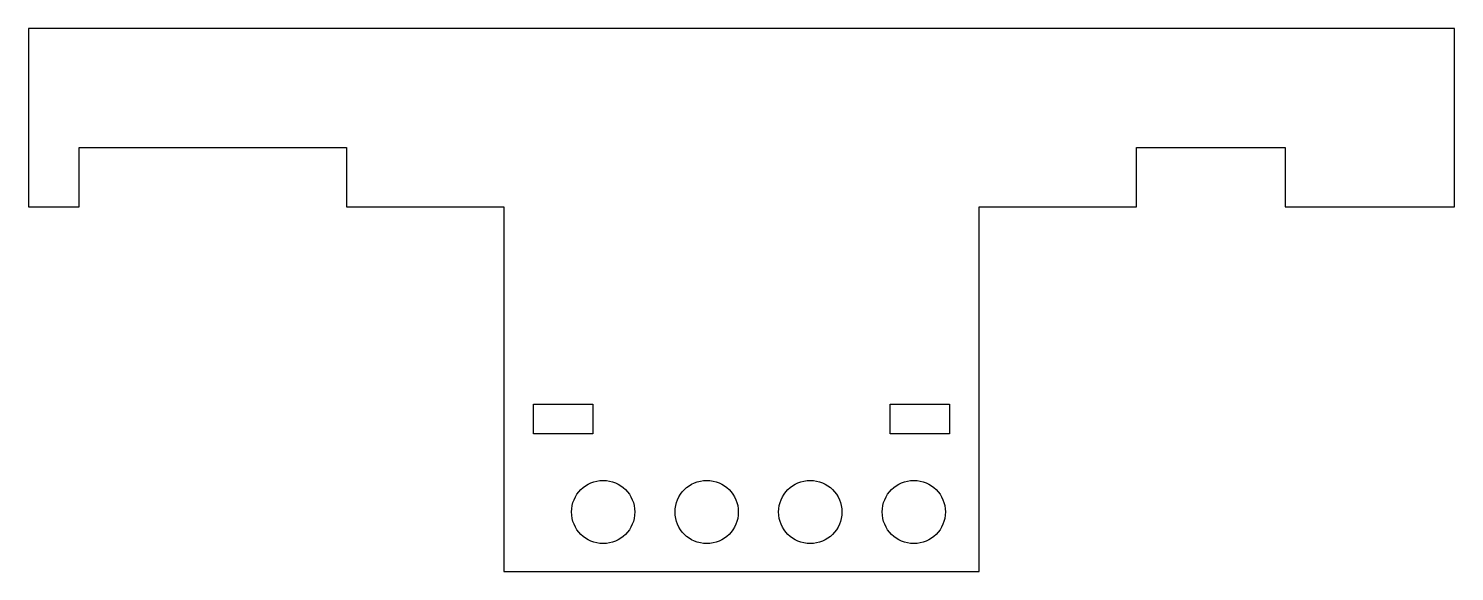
# Model space of a CAD drawing. Header units: inches. Extents: x 0 to 6, y -2.28 to 0.
import ezdxf

# ---------------------------------------------------------------- set-up
doc = ezdxf.new("R2010")
doc.units = ezdxf.units.IN
doc.header["$MEASUREMENT"] = 0

msp = doc.modelspace()

# ---------------------------------------------------------------- linework, layer by layer
for points in [[(4, -2.2827), (4, -0.75), (4.6625, -0.75), (4.6625, -0.5), (5.2875, -0.5), (5.2875, -0.75), (6, -0.75), (6, 0), (0, 0), (0, -0.75), (0.2125, -0.75), (0.2125, -0.5), (1.3375, -0.5), (1.3375, -0.75), (2, -0.75), (2, -2.2827)], [(2.375, -1.7042), (2.125, -1.7042), (2.125, -1.5792), (2.375, -1.5792)], [(3.625, -1.5792), (3.875, -1.5792), (3.875, -1.7042), (3.625, -1.7042)]]:
    msp.add_lwpolyline(points, close=True)
for centre in [(2.4179, -2.0327), (2.8536, -2.0327), (3.2893, -2.0327), (3.725, -2.0327)]:
    msp.add_circle(centre, 0.133)

doc.saveas('drawing.dxf')
